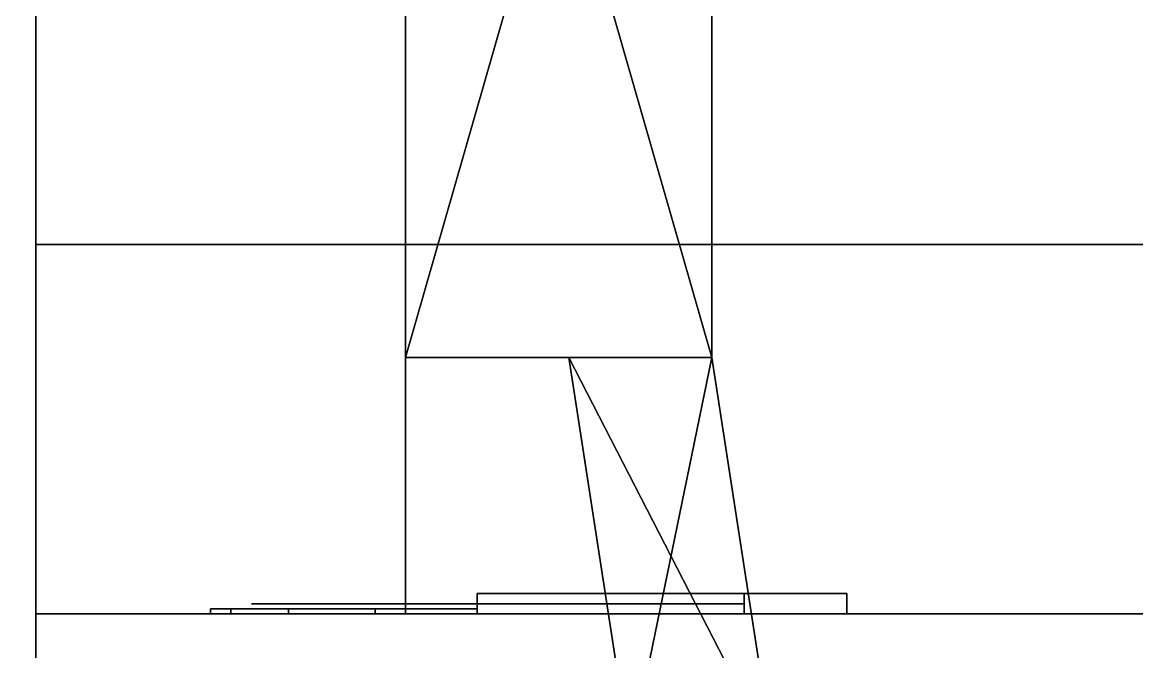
# Model space of a CAD drawing. Extents: x 0 to 5507, y -6518 to 0.
# Drawn here: x 1058.3 to 1112.6, y -2169.8 to -2139.2 of the extents above; entities that cross this region are included whole.
import ezdxf

# ---------------------------------------------------------------- set-up
doc = ezdxf.new("R2010")
doc.units = 0
for name, color, linetype in [('LAYER0', 7, 'CONTINUOUS'), ('LAYER1', 7, 'CONTINUOUS'), ('LAYER136', 254, 'CONTINUOUS'), ('LAYER2', 45, 'CONTINUOUS'), ('LAYER36', 45, 'CONTINUOUS'), ('LAYER37', 45, 'CONTINUOUS'), ('LAYER41', 45, 'CONTINUOUS'), ('LAYER42', 45, 'CONTINUOUS'), ('LAYER43', 45, 'CONTINUOUS'), ('LAYER44', 45, 'CONTINUOUS'), ('LAYER45', 28, 'CONTINUOUS'), ('LAYER46', 253, 'CONTINUOUS'), ('LAYER47', 28, 'CONTINUOUS'), ('LAYER48', 253, 'CONTINUOUS'), ('LAYER49', 28, 'CONTINUOUS'), ('LAYER50', 253, 'CONTINUOUS'), ('LAYER51', 28, 'CONTINUOUS'), ('LAYER52', 253, 'CONTINUOUS'), ('LAYER53', 28, 'CONTINUOUS'), ('LAYER537', 45, 'CONTINUOUS'), ('LAYER54', 253, 'CONTINUOUS')]:
    doc.layers.add(name, color=color, linetype=linetype)

msp = doc.modelspace()

# ---------------------------------------------------------------- linework, layer by layer
at = {"layer": 'LAYER0', "invisible_edges": 1}
for points in [[(5507, 0), (0, -6518), (0, 0), (5507, 0)], [(5507, -6518, 5), (0, 0, 5), (0, -6518, 5), (5507, -6518, 5)], [(0, 0, 5), (5507, -6518, 5), (5507, 0, 5), (0, 0, 5)], [(0, -6518), (5507, 0), (5507, -6518), (0, -6518)]]:
    msp.add_3dface(points, dxfattribs=at)
at = {"layer": 'LAYER136', "invisible_edges": 1}
for points in [[(1041, -1518, 110), (1059, -2191, 110), (1041, -2191, 110), (1041, -1518, 110)], [(1059, -2191, 110), (1041, -1518, 110), (1059, -1518, 110), (1059, -2191, 110)], [(1059, -1518, 2360), (1041, -2191, 2360), (1059, -2191, 2360), (1059, -1518, 2360)], [(1041, -2191, 2360), (1059, -1518, 2360), (1041, -1518, 2360), (1041, -2191, 2360)], [(1059, -1518, 2360), (1059, -2191, 110), (1059, -1518, 110), (1059, -1518, 2360)], [(1059, -2191, 110), (1059, -1518, 2360), (1059, -2191, 2360), (1059, -2191, 110)]]:
    msp.add_3dface(points, dxfattribs=at)
at = {"layer": 'LAYER2', "invisible_edges": 1}
for points in [[(1059, -1518, 110), (1077, -2168, 110), (1059, -2168, 110), (1059, -1518, 110)], [(1077, -2168, 110), (1059, -1518, 110), (1077, -1518, 110), (1077, -2168, 110)], [(1077, -1518, 2290), (1059, -2168, 2290), (1077, -2168, 2290), (1077, -1518, 2290)], [(1059, -2168, 2290), (1077, -1518, 2290), (1059, -1518, 2290), (1059, -2168, 2290)], [(1059, -2168, 2290), (1059, -1518, 110), (1059, -2168, 110), (1059, -2168, 2290)], [(1059, -1518, 110), (1059, -2168, 2290), (1059, -1518, 2290), (1059, -1518, 110)], [(1077, -1518, 2290), (1077, -2168, 110), (1077, -1518, 110), (1077, -1518, 2290)], [(1077, -2168, 110), (1077, -1518, 2290), (1077, -2168, 2290), (1077, -2168, 110)], [(1059, -2168, 2290), (1077, -2168, 110), (1077, -2168, 2290), (1059, -2168, 2290)], [(1077, -2168, 110), (1059, -2168, 2290), (1059, -2168, 110), (1077, -2168, 110)]]:
    msp.add_3dface(points, dxfattribs=at)
at = {"layer": 'LAYER36', "invisible_edges": 1}
for points in [[(1397, -1518, 111), (1077, -2168, 111), (1077, -1518, 111), (1397, -1518, 111)], [(1077, -2168, 111), (1397, -1518, 111), (1397, -2168, 111), (1077, -2168, 111)], [(1077, -1518, 129), (1077, -2168, 111), (1077, -2168, 129), (1077, -1518, 129)], [(1077, -2168, 111), (1077, -1518, 129), (1077, -1518, 111), (1077, -2168, 111)], [(1397, -2168, 129), (1077, -1518, 129), (1077, -2168, 129), (1397, -2168, 129)], [(1077, -1518, 129), (1397, -2168, 129), (1397, -1518, 129), (1077, -1518, 129)], [(1397, -2168, 129), (1077, -2168, 111), (1397, -2168, 111), (1397, -2168, 129)], [(1077, -2168, 111), (1397, -2168, 129), (1077, -2168, 129), (1077, -2168, 111)]]:
    msp.add_3dface(points, dxfattribs=at)
at = {"layer": 'LAYER37', "invisible_edges": 1}
for points in [[(1077, -1518, 2289), (1397, -2168, 2289), (1397, -1518, 2289), (1077, -1518, 2289)], [(1397, -2168, 2289), (1077, -1518, 2289), (1077, -2168, 2289), (1397, -2168, 2289)], [(1077, -1518, 2289), (1077, -2168, 2271), (1077, -2168, 2289), (1077, -1518, 2289)], [(1077, -2168, 2271), (1077, -1518, 2289), (1077, -1518, 2271), (1077, -2168, 2271)], [(1077, -2168, 2271), (1397, -1518, 2271), (1397, -2168, 2271), (1077, -2168, 2271)], [(1397, -1518, 2271), (1077, -2168, 2271), (1077, -1518, 2271), (1397, -1518, 2271)], [(1077, -2168, 2271), (1397, -2168, 2289), (1077, -2168, 2289), (1077, -2168, 2271)], [(1397, -2168, 2289), (1077, -2168, 2271), (1397, -2168, 2271), (1397, -2168, 2289)]]:
    msp.add_3dface(points, dxfattribs=at)
at = {"layer": 'LAYER41', "invisible_edges": 1}
for points in [[(1077, -1542.6, 561), (1397, -2168, 561), (1397, -1542.6, 561), (1077, -1542.6, 561)], [(1397, -2168, 561), (1077, -1542.6, 561), (1077, -2168, 561), (1397, -2168, 561)], [(1077, -1542.6, 561), (1077, -2168, 543), (1077, -2168, 561), (1077, -1542.6, 561)], [(1077, -2168, 543), (1077, -1542.6, 561), (1077, -1542.6, 543), (1077, -2168, 543)], [(1077, -2168, 543), (1397, -1542.6, 543), (1397, -2168, 543), (1077, -2168, 543)], [(1397, -1542.6, 543), (1077, -2168, 543), (1077, -1542.6, 543), (1397, -1542.6, 543)], [(1077, -2168, 543), (1397, -2168, 561), (1077, -2168, 561), (1077, -2168, 543)], [(1397, -2168, 561), (1077, -2168, 543), (1397, -2168, 543), (1397, -2168, 561)]]:
    msp.add_3dface(points, dxfattribs=at)
at = {"layer": 'LAYER42', "invisible_edges": 1}
for points in [[(1077, -1542.6, 993), (1397, -2168, 993), (1397, -1542.6, 993), (1077, -1542.6, 993)], [(1397, -2168, 993), (1077, -1542.6, 993), (1077, -2168, 993), (1397, -2168, 993)], [(1077, -1542.6, 993), (1077, -2168, 975), (1077, -2168, 993), (1077, -1542.6, 993)], [(1077, -2168, 975), (1077, -1542.6, 993), (1077, -1542.6, 975), (1077, -2168, 975)], [(1077, -2168, 975), (1397, -1542.6, 975), (1397, -2168, 975), (1077, -2168, 975)], [(1397, -1542.6, 975), (1077, -2168, 975), (1077, -1542.6, 975), (1397, -1542.6, 975)], [(1077, -2168, 975), (1397, -2168, 993), (1077, -2168, 993), (1077, -2168, 975)], [(1397, -2168, 993), (1077, -2168, 975), (1397, -2168, 975), (1397, -2168, 993)]]:
    msp.add_3dface(points, dxfattribs=at)
at = {"layer": 'LAYER43', "invisible_edges": 1}
for points in [[(1077, -1542.6, 1425), (1397, -2168, 1425), (1397, -1542.6, 1425), (1077, -1542.6, 1425)], [(1397, -2168, 1425), (1077, -1542.6, 1425), (1077, -2168, 1425), (1397, -2168, 1425)], [(1077, -1542.6, 1425), (1077, -2168, 1407), (1077, -2168, 1425), (1077, -1542.6, 1425)], [(1077, -2168, 1407), (1077, -1542.6, 1425), (1077, -1542.6, 1407), (1077, -2168, 1407)], [(1077, -2168, 1407), (1397, -1542.6, 1407), (1397, -2168, 1407), (1077, -2168, 1407)], [(1397, -1542.6, 1407), (1077, -2168, 1407), (1077, -1542.6, 1407), (1397, -1542.6, 1407)], [(1077, -2168, 1407), (1397, -2168, 1425), (1077, -2168, 1425), (1077, -2168, 1407)], [(1397, -2168, 1425), (1077, -2168, 1407), (1397, -2168, 1407), (1397, -2168, 1425)]]:
    msp.add_3dface(points, dxfattribs=at)
at = {"layer": 'LAYER44', "invisible_edges": 1}
for points in [[(1077, -1542.6, 1857), (1397, -2168, 1857), (1397, -1542.6, 1857), (1077, -1542.6, 1857)], [(1397, -2168, 1857), (1077, -1542.6, 1857), (1077, -2168, 1857), (1397, -2168, 1857)], [(1077, -1542.6, 1857), (1077, -2168, 1839), (1077, -2168, 1857), (1077, -1542.6, 1857)], [(1077, -2168, 1839), (1077, -1542.6, 1857), (1077, -1542.6, 1839), (1077, -2168, 1839)], [(1077, -2168, 1839), (1397, -1542.6, 1839), (1397, -2168, 1839), (1077, -2168, 1839)], [(1397, -1542.6, 1839), (1077, -2168, 1839), (1077, -1542.6, 1839), (1397, -1542.6, 1839)], [(1077, -2168, 1839), (1397, -2168, 1857), (1077, -2168, 1857), (1077, -2168, 1839)], [(1397, -2168, 1857), (1077, -2168, 1839), (1397, -2168, 1839), (1397, -2168, 1857)]]:
    msp.add_3dface(points, dxfattribs=at)
at = {"layer": 'LAYER45'}
for points in [[(1098.5, -2167, 192), (1080.5, -2167, 192), (1080.5, -2167, 192), (1098.5, -2167, 192)], [(1098.5, -2167, 234), (1080.5, -2167, 234), (1080.5, -2167, 234), (1098.5, -2167, 234)], [(1093.5, -2167, 204), (1093.5, -2168, 204), (1080.5, -2168, 204), (1080.5, -2167, 204)], [(1080.5, -2167, 204), (1080.5, -2168, 204), (1080.5, -2168, 192), (1080.5, -2167, 192)], [(1080.5, -2167, 192), (1080.5, -2168, 192), (1098.5, -2168, 192), (1098.5, -2167, 192)], [(1093.5, -2167, 222), (1093.5, -2168, 222), (1080.5, -2168, 222), (1080.5, -2167, 222)], [(1080.5, -2167, 222), (1080.5, -2168, 222), (1080.5, -2168, 234), (1080.5, -2167, 234)], [(1080.5, -2167, 234), (1080.5, -2168, 234), (1098.5, -2168, 234), (1098.5, -2167, 234)], [(1093.5, -2167, 204), (1093.5, -2168, 204), (1093.5, -2168, 222), (1093.5, -2167, 222)], [(1098.5, -2167, 234), (1098.5, -2168, 234), (1098.5, -2167, 234)], [(1098.5, -2168, 192), (1098.5, -2168, 234), (1098.5, -2167, 234), (1098.5, -2167, 192)], [(1080.5, -2168, 204), (1080.5, -2168, 192), (1080.5, -2168, 204)], [(1080.5, -2168, 222), (1080.5, -2168, 234), (1080.5, -2168, 222)], [(1098.5, -2168, 192), (1080.5, -2168, 192), (1080.5, -2168, 234), (1098.5, -2168, 234)], [(1093.5, -2168, 204), (1093.5, -2168, 222), (1093.5, -2168, 204)]]:
    msp.add_3dface(points, dxfattribs=at)
for points, invisible_edges in [([(1098.5, -2167, 192), (1093.5, -2167, 204), (1080.5, -2167, 204), (1080.5, -2167, 192)], 1), ([(1098.5, -2167, 234), (1093.5, -2167, 222), (1080.5, -2167, 222), (1080.5, -2167, 234)], 1), ([(1098.5, -2167, 234), (1098.5, -2167, 192), (1093.5, -2167, 204), (1093.5, -2167, 222)], 10), ([(1068.49, -2167.75, 208.0251), (1067.5, -2167.75, 213), (1069.5, -2167.75, 213), (1069.5, -2167.75, 207.5)], 10), ([(1067.5, -2167.75, 213), (1068.49, -2167.75, 217.9749), (1069.5, -2167.75, 218.5), (1069.5, -2167.75, 213)], 10), ([(1071.308, -2167.75, 203.8076), (1068.49, -2167.75, 208.0251), (1069.5, -2167.75, 207.5), (1073, -2167.75, 207.5)], 10), ([(1068.49, -2167.75, 217.9749), (1071.308, -2167.75, 222.1924), (1073, -2167.75, 218.5), (1069.5, -2167.75, 218.5)], 10), ([(1069.5, -2167.5, 218.5), (1069.5, -2167.5, 207.5), (1076.5, -2167.5, 207.5), (1076.291, -2167.5, 218.3167)], 4), ([(1075.525, -2167.75, 200.9896), (1071.308, -2167.75, 203.8076), (1073, -2167.75, 207.5), (1076.5, -2167.75, 207.5)], 10), ([(1071.308, -2167.75, 222.1924), (1075.525, -2167.75, 225.0104), (1076.5, -2167.75, 218.5), (1073, -2167.75, 218.5)], 10), ([(1080.5, -2167.75, 200), (1075.525, -2167.75, 200.9896), (1076.5, -2167.75, 207.5), (1080.5, -2167.75, 204)], 2), ([(1075.525, -2167.75, 225.0104), (1080.5, -2167.75, 226), (1080.5, -2167.75, 222), (1076.5, -2167.75, 218.5)], 8), ([(1076.291, -2167.5, 218.3167), (1076.5, -2167.5, 207.5), (1080.5, -2167.5, 204), (1080.5, -2167.5, 222)], 5), ([(1080.5, -2167.5, 222), (1080.5, -2167.5, 204), (1093.5, -2167.5, 204), (1093.5, -2167.5, 222)], 1)]:
    msp.add_3dface(points, dxfattribs=dict(at, invisible_edges=invisible_edges))
at = {"layer": 'LAYER46'}
for points in [[(1077, -2103.5, 206.2174), (1091.922, -2155.5, 206.2174), (1077, -2155.5, 206.2174), (1077, -2103.5, 206.2174)], [(1091.922, -2103.5, 206.2174), (1091.922, -2155.5, 206.2174), (1077, -2103.5, 206.2174), (1091.922, -2103.5, 206.2174)], [(1077, -2155.5, 219.7826), (1091.922, -2103.5, 219.7826), (1077, -2103.5, 219.7826), (1077, -2155.5, 219.7826)], [(1091.922, -2155.5, 219.7826), (1091.922, -2103.5, 219.7826), (1077, -2155.5, 219.7826), (1091.922, -2155.5, 219.7826)], [(1091.922, -2103.5, 206.2174), (1091.922, -2155.5, 219.7826), (1091.922, -2155.5, 206.2174), (1091.922, -2103.5, 206.2174)], [(1091.922, -2103.5, 219.7826), (1091.922, -2155.5, 219.7826), (1091.922, -2103.5, 206.2174), (1091.922, -2103.5, 219.7826)], [(1084.958, -2155.5, 206.2174), (1094.906, -2174.865, 206.2174), (1087.942, -2174.865, 206.2174), (1084.958, -2155.5, 206.2174)], [(1091.922, -2155.5, 206.2174), (1094.906, -2174.865, 206.2174), (1084.958, -2155.5, 206.2174), (1091.922, -2155.5, 206.2174)], [(1087.942, -2174.865, 219.7826), (1091.922, -2155.5, 219.7826), (1084.958, -2155.5, 219.7826), (1087.942, -2174.865, 219.7826)], [(1094.906, -2174.865, 219.7826), (1091.922, -2155.5, 219.7826), (1087.942, -2174.865, 219.7826), (1094.906, -2174.865, 219.7826)], [(1091.922, -2155.5, 206.2174), (1094.906, -2174.865, 219.7826), (1094.906, -2174.865, 206.2174), (1091.922, -2155.5, 206.2174)], [(1091.922, -2155.5, 219.7826), (1094.906, -2174.865, 219.7826), (1091.922, -2155.5, 206.2174), (1091.922, -2155.5, 219.7826)]]:
    msp.add_3dface(points, dxfattribs=at)
at = {"layer": 'LAYER47'}
for points in [[(1098.5, -2167, 685.5), (1080.5, -2167, 685.5), (1080.5, -2167, 685.5), (1098.5, -2167, 685.5)], [(1098.5, -2167, 727.5), (1080.5, -2167, 727.5), (1080.5, -2167, 727.5), (1098.5, -2167, 727.5)], [(1093.5, -2167, 697.5), (1093.5, -2168, 697.5), (1080.5, -2168, 697.5), (1080.5, -2167, 697.5)], [(1080.5, -2167, 697.5), (1080.5, -2168, 697.5), (1080.5, -2168, 685.5), (1080.5, -2167, 685.5)], [(1080.5, -2167, 685.5), (1080.5, -2168, 685.5), (1098.5, -2168, 685.5), (1098.5, -2167, 685.5)], [(1093.5, -2167, 715.5), (1093.5, -2168, 715.5), (1080.5, -2168, 715.5), (1080.5, -2167, 715.5)], [(1080.5, -2167, 715.5), (1080.5, -2168, 715.5), (1080.5, -2168, 727.5), (1080.5, -2167, 727.5)], [(1080.5, -2167, 727.5), (1080.5, -2168, 727.5), (1098.5, -2168, 727.5), (1098.5, -2167, 727.5)], [(1093.5, -2167, 697.5), (1093.5, -2168, 697.5), (1093.5, -2168, 715.5), (1093.5, -2167, 715.5)], [(1098.5, -2167, 727.5), (1098.5, -2168, 727.5), (1098.5, -2167, 727.5)], [(1098.5, -2168, 685.5), (1098.5, -2168, 727.5), (1098.5, -2167, 727.5), (1098.5, -2167, 685.5)], [(1080.5, -2168, 697.5), (1080.5, -2168, 685.5), (1080.5, -2168, 697.5)], [(1080.5, -2168, 715.5), (1080.5, -2168, 727.5), (1080.5, -2168, 715.5)], [(1098.5, -2168, 685.5), (1080.5, -2168, 685.5), (1080.5, -2168, 727.5), (1098.5, -2168, 727.5)], [(1093.5, -2168, 697.5), (1093.5, -2168, 715.5), (1093.5, -2168, 697.5)]]:
    msp.add_3dface(points, dxfattribs=at)
for points, invisible_edges in [([(1098.5, -2167, 685.5), (1093.5, -2167, 697.5), (1080.5, -2167, 697.5), (1080.5, -2167, 685.5)], 1), ([(1098.5, -2167, 727.5), (1093.5, -2167, 715.5), (1080.5, -2167, 715.5), (1080.5, -2167, 727.5)], 1), ([(1098.5, -2167, 727.5), (1098.5, -2167, 685.5), (1093.5, -2167, 697.5), (1093.5, -2167, 715.5)], 10), ([(1068.49, -2167.75, 701.5251), (1067.5, -2167.75, 706.5), (1069.5, -2167.75, 706.5), (1069.5, -2167.75, 701)], 10), ([(1067.5, -2167.75, 706.5), (1068.49, -2167.75, 711.4749), (1069.5, -2167.75, 712), (1069.5, -2167.75, 706.5)], 10), ([(1071.308, -2167.75, 697.3076), (1068.49, -2167.75, 701.5251), (1069.5, -2167.75, 701), (1073, -2167.75, 701)], 10), ([(1068.49, -2167.75, 711.4749), (1071.308, -2167.75, 715.6924), (1073, -2167.75, 712), (1069.5, -2167.75, 712)], 10), ([(1069.5, -2167.5, 712), (1069.5, -2167.5, 701), (1076.5, -2167.5, 701), (1076.291, -2167.5, 711.8167)], 4), ([(1075.525, -2167.75, 694.4896), (1071.308, -2167.75, 697.3076), (1073, -2167.75, 701), (1076.5, -2167.75, 701)], 10), ([(1071.308, -2167.75, 715.6924), (1075.525, -2167.75, 718.5104), (1076.5, -2167.75, 712), (1073, -2167.75, 712)], 10), ([(1080.5, -2167.75, 693.5), (1075.525, -2167.75, 694.4896), (1076.5, -2167.75, 701), (1080.5, -2167.75, 697.5)], 2), ([(1075.525, -2167.75, 718.5104), (1080.5, -2167.75, 719.5), (1080.5, -2167.75, 715.5), (1076.5, -2167.75, 712)], 8), ([(1076.291, -2167.5, 711.8167), (1076.5, -2167.5, 701), (1080.5, -2167.5, 697.5), (1080.5, -2167.5, 715.5)], 5), ([(1080.5, -2167.5, 715.5), (1080.5, -2167.5, 697.5), (1093.5, -2167.5, 697.5), (1093.5, -2167.5, 715.5)], 1)]:
    msp.add_3dface(points, dxfattribs=dict(at, invisible_edges=invisible_edges))
at = {"layer": 'LAYER48'}
for points in [[(1077, -2103.5, 699.7174), (1091.922, -2155.5, 699.7174), (1077, -2155.5, 699.7174), (1077, -2103.5, 699.7174)], [(1091.922, -2103.5, 699.7174), (1091.922, -2155.5, 699.7174), (1077, -2103.5, 699.7174), (1091.922, -2103.5, 699.7174)], [(1077, -2155.5, 713.2826), (1091.922, -2103.5, 713.2826), (1077, -2103.5, 713.2826), (1077, -2155.5, 713.2826)], [(1091.922, -2155.5, 713.2826), (1091.922, -2103.5, 713.2826), (1077, -2155.5, 713.2826), (1091.922, -2155.5, 713.2826)], [(1091.922, -2103.5, 699.7174), (1091.922, -2155.5, 713.2826), (1091.922, -2155.5, 699.7174), (1091.922, -2103.5, 699.7174)], [(1091.922, -2103.5, 713.2826), (1091.922, -2155.5, 713.2826), (1091.922, -2103.5, 699.7174), (1091.922, -2103.5, 713.2826)], [(1084.958, -2155.5, 699.7174), (1094.906, -2174.865, 699.7174), (1087.942, -2174.865, 699.7174), (1084.958, -2155.5, 699.7174)], [(1091.922, -2155.5, 699.7174), (1094.906, -2174.865, 699.7174), (1084.958, -2155.5, 699.7174), (1091.922, -2155.5, 699.7174)], [(1087.942, -2174.865, 713.2826), (1091.922, -2155.5, 713.2826), (1084.958, -2155.5, 713.2826), (1087.942, -2174.865, 713.2826)], [(1094.906, -2174.865, 713.2826), (1091.922, -2155.5, 713.2826), (1087.942, -2174.865, 713.2826), (1094.906, -2174.865, 713.2826)], [(1091.922, -2155.5, 699.7174), (1094.906, -2174.865, 713.2826), (1094.906, -2174.865, 699.7174), (1091.922, -2155.5, 699.7174)], [(1091.922, -2155.5, 713.2826), (1094.906, -2174.865, 713.2826), (1091.922, -2155.5, 699.7174), (1091.922, -2155.5, 713.2826)]]:
    msp.add_3dface(points, dxfattribs=at)
at = {"layer": 'LAYER49'}
for points in [[(1098.5, -2167, 1179), (1080.5, -2167, 1179), (1080.5, -2167, 1179), (1098.5, -2167, 1179)], [(1098.5, -2167, 1221), (1080.5, -2167, 1221), (1080.5, -2167, 1221), (1098.5, -2167, 1221)], [(1093.5, -2167, 1191), (1093.5, -2168, 1191), (1080.5, -2168, 1191), (1080.5, -2167, 1191)], [(1080.5, -2167, 1191), (1080.5, -2168, 1191), (1080.5, -2168, 1179), (1080.5, -2167, 1179)], [(1080.5, -2167, 1179), (1080.5, -2168, 1179), (1098.5, -2168, 1179), (1098.5, -2167, 1179)], [(1093.5, -2167, 1209), (1093.5, -2168, 1209), (1080.5, -2168, 1209), (1080.5, -2167, 1209)], [(1080.5, -2167, 1209), (1080.5, -2168, 1209), (1080.5, -2168, 1221), (1080.5, -2167, 1221)], [(1080.5, -2167, 1221), (1080.5, -2168, 1221), (1098.5, -2168, 1221), (1098.5, -2167, 1221)], [(1093.5, -2167, 1191), (1093.5, -2168, 1191), (1093.5, -2168, 1209), (1093.5, -2167, 1209)], [(1098.5, -2167, 1221), (1098.5, -2168, 1221), (1098.5, -2167, 1221)], [(1098.5, -2168, 1179), (1098.5, -2168, 1221), (1098.5, -2167, 1221), (1098.5, -2167, 1179)], [(1080.5, -2168, 1191), (1080.5, -2168, 1179), (1080.5, -2168, 1191)], [(1080.5, -2168, 1209), (1080.5, -2168, 1221), (1080.5, -2168, 1209)], [(1098.5, -2168, 1179), (1080.5, -2168, 1179), (1080.5, -2168, 1221), (1098.5, -2168, 1221)], [(1093.5, -2168, 1191), (1093.5, -2168, 1209), (1093.5, -2168, 1191)]]:
    msp.add_3dface(points, dxfattribs=at)
for points, invisible_edges in [([(1098.5, -2167, 1179), (1093.5, -2167, 1191), (1080.5, -2167, 1191), (1080.5, -2167, 1179)], 1), ([(1098.5, -2167, 1221), (1093.5, -2167, 1209), (1080.5, -2167, 1209), (1080.5, -2167, 1221)], 1), ([(1098.5, -2167, 1221), (1098.5, -2167, 1179), (1093.5, -2167, 1191), (1093.5, -2167, 1209)], 10), ([(1068.49, -2167.75, 1195.025), (1067.5, -2167.75, 1200), (1069.5, -2167.75, 1200), (1069.5, -2167.75, 1194.5)], 10), ([(1067.5, -2167.75, 1200), (1068.49, -2167.75, 1204.975), (1069.5, -2167.75, 1205.5), (1069.5, -2167.75, 1200)], 10), ([(1071.308, -2167.75, 1190.808), (1068.49, -2167.75, 1195.025), (1069.5, -2167.75, 1194.5), (1073, -2167.75, 1194.5)], 10), ([(1068.49, -2167.75, 1204.975), (1071.308, -2167.75, 1209.192), (1073, -2167.75, 1205.5), (1069.5, -2167.75, 1205.5)], 10), ([(1069.5, -2167.5, 1205.5), (1069.5, -2167.5, 1194.5), (1076.5, -2167.5, 1194.5), (1076.291, -2167.5, 1205.317)], 4), ([(1075.525, -2167.75, 1187.99), (1071.308, -2167.75, 1190.808), (1073, -2167.75, 1194.5), (1076.5, -2167.75, 1194.5)], 10), ([(1071.308, -2167.75, 1209.192), (1075.525, -2167.75, 1212.01), (1076.5, -2167.75, 1205.5), (1073, -2167.75, 1205.5)], 10), ([(1080.5, -2167.75, 1187), (1075.525, -2167.75, 1187.99), (1076.5, -2167.75, 1194.5), (1080.5, -2167.75, 1191)], 2), ([(1075.525, -2167.75, 1212.01), (1080.5, -2167.75, 1213), (1080.5, -2167.75, 1209), (1076.5, -2167.75, 1205.5)], 8), ([(1076.291, -2167.5, 1205.317), (1076.5, -2167.5, 1194.5), (1080.5, -2167.5, 1191), (1080.5, -2167.5, 1209)], 5), ([(1080.5, -2167.5, 1209), (1080.5, -2167.5, 1191), (1093.5, -2167.5, 1191), (1093.5, -2167.5, 1209)], 1)]:
    msp.add_3dface(points, dxfattribs=dict(at, invisible_edges=invisible_edges))
at = {"layer": 'LAYER50'}
for points in [[(1077, -2103.5, 1193.217), (1091.922, -2155.5, 1193.217), (1077, -2155.5, 1193.217), (1077, -2103.5, 1193.217)], [(1091.922, -2103.5, 1193.217), (1091.922, -2155.5, 1193.217), (1077, -2103.5, 1193.217), (1091.922, -2103.5, 1193.217)], [(1077, -2155.5, 1206.783), (1091.922, -2103.5, 1206.783), (1077, -2103.5, 1206.783), (1077, -2155.5, 1206.783)], [(1091.922, -2155.5, 1206.783), (1091.922, -2103.5, 1206.783), (1077, -2155.5, 1206.783), (1091.922, -2155.5, 1206.783)], [(1091.922, -2103.5, 1193.217), (1091.922, -2155.5, 1206.783), (1091.922, -2155.5, 1193.217), (1091.922, -2103.5, 1193.217)], [(1091.922, -2103.5, 1206.783), (1091.922, -2155.5, 1206.783), (1091.922, -2103.5, 1193.217), (1091.922, -2103.5, 1206.783)], [(1084.958, -2155.5, 1193.217), (1094.906, -2174.865, 1193.217), (1087.942, -2174.865, 1193.217), (1084.958, -2155.5, 1193.217)], [(1091.922, -2155.5, 1193.217), (1094.906, -2174.865, 1193.217), (1084.958, -2155.5, 1193.217), (1091.922, -2155.5, 1193.217)], [(1087.942, -2174.865, 1206.783), (1091.922, -2155.5, 1206.783), (1084.958, -2155.5, 1206.783), (1087.942, -2174.865, 1206.783)], [(1094.906, -2174.865, 1206.783), (1091.922, -2155.5, 1206.783), (1087.942, -2174.865, 1206.783), (1094.906, -2174.865, 1206.783)], [(1091.922, -2155.5, 1193.217), (1094.906, -2174.865, 1206.783), (1094.906, -2174.865, 1193.217), (1091.922, -2155.5, 1193.217)], [(1091.922, -2155.5, 1206.783), (1094.906, -2174.865, 1206.783), (1091.922, -2155.5, 1193.217), (1091.922, -2155.5, 1206.783)]]:
    msp.add_3dface(points, dxfattribs=at)
at = {"layer": 'LAYER51'}
for points in [[(1098.5, -2167, 1672.5), (1080.5, -2167, 1672.5), (1080.5, -2167, 1672.5), (1098.5, -2167, 1672.5)], [(1098.5, -2167, 1714.5), (1080.5, -2167, 1714.5), (1080.5, -2167, 1714.5), (1098.5, -2167, 1714.5)], [(1093.5, -2167, 1684.5), (1093.5, -2168, 1684.5), (1080.5, -2168, 1684.5), (1080.5, -2167, 1684.5)], [(1080.5, -2167, 1684.5), (1080.5, -2168, 1684.5), (1080.5, -2168, 1672.5), (1080.5, -2167, 1672.5)], [(1080.5, -2167, 1672.5), (1080.5, -2168, 1672.5), (1098.5, -2168, 1672.5), (1098.5, -2167, 1672.5)], [(1093.5, -2167, 1702.5), (1093.5, -2168, 1702.5), (1080.5, -2168, 1702.5), (1080.5, -2167, 1702.5)], [(1080.5, -2167, 1702.5), (1080.5, -2168, 1702.5), (1080.5, -2168, 1714.5), (1080.5, -2167, 1714.5)], [(1080.5, -2167, 1714.5), (1080.5, -2168, 1714.5), (1098.5, -2168, 1714.5), (1098.5, -2167, 1714.5)], [(1093.5, -2167, 1684.5), (1093.5, -2168, 1684.5), (1093.5, -2168, 1702.5), (1093.5, -2167, 1702.5)], [(1098.5, -2167, 1714.5), (1098.5, -2168, 1714.5), (1098.5, -2167, 1714.5)], [(1098.5, -2168, 1672.5), (1098.5, -2168, 1714.5), (1098.5, -2167, 1714.5), (1098.5, -2167, 1672.5)], [(1080.5, -2168, 1684.5), (1080.5, -2168, 1672.5), (1080.5, -2168, 1684.5)], [(1080.5, -2168, 1702.5), (1080.5, -2168, 1714.5), (1080.5, -2168, 1702.5)], [(1098.5, -2168, 1672.5), (1080.5, -2168, 1672.5), (1080.5, -2168, 1714.5), (1098.5, -2168, 1714.5)], [(1093.5, -2168, 1684.5), (1093.5, -2168, 1702.5), (1093.5, -2168, 1684.5)]]:
    msp.add_3dface(points, dxfattribs=at)
for points, invisible_edges in [([(1098.5, -2167, 1672.5), (1093.5, -2167, 1684.5), (1080.5, -2167, 1684.5), (1080.5, -2167, 1672.5)], 1), ([(1098.5, -2167, 1714.5), (1093.5, -2167, 1702.5), (1080.5, -2167, 1702.5), (1080.5, -2167, 1714.5)], 1), ([(1098.5, -2167, 1714.5), (1098.5, -2167, 1672.5), (1093.5, -2167, 1684.5), (1093.5, -2167, 1702.5)], 10), ([(1068.49, -2167.75, 1688.525), (1067.5, -2167.75, 1693.5), (1069.5, -2167.75, 1693.5), (1069.5, -2167.75, 1688)], 10), ([(1067.5, -2167.75, 1693.5), (1068.49, -2167.75, 1698.475), (1069.5, -2167.75, 1699), (1069.5, -2167.75, 1693.5)], 10), ([(1071.308, -2167.75, 1684.308), (1068.49, -2167.75, 1688.525), (1069.5, -2167.75, 1688), (1073, -2167.75, 1688)], 10), ([(1068.49, -2167.75, 1698.475), (1071.308, -2167.75, 1702.692), (1073, -2167.75, 1699), (1069.5, -2167.75, 1699)], 10), ([(1069.5, -2167.5, 1699), (1069.5, -2167.5, 1688), (1076.5, -2167.5, 1688), (1076.291, -2167.5, 1698.817)], 4), ([(1075.525, -2167.75, 1681.49), (1071.308, -2167.75, 1684.308), (1073, -2167.75, 1688), (1076.5, -2167.75, 1688)], 10), ([(1071.308, -2167.75, 1702.692), (1075.525, -2167.75, 1705.51), (1076.5, -2167.75, 1699), (1073, -2167.75, 1699)], 10), ([(1080.5, -2167.75, 1680.5), (1075.525, -2167.75, 1681.49), (1076.5, -2167.75, 1688), (1080.5, -2167.75, 1684.5)], 2), ([(1075.525, -2167.75, 1705.51), (1080.5, -2167.75, 1706.5), (1080.5, -2167.75, 1702.5), (1076.5, -2167.75, 1699)], 8), ([(1076.291, -2167.5, 1698.817), (1076.5, -2167.5, 1688), (1080.5, -2167.5, 1684.5), (1080.5, -2167.5, 1702.5)], 5), ([(1080.5, -2167.5, 1702.5), (1080.5, -2167.5, 1684.5), (1093.5, -2167.5, 1684.5), (1093.5, -2167.5, 1702.5)], 1)]:
    msp.add_3dface(points, dxfattribs=dict(at, invisible_edges=invisible_edges))
at = {"layer": 'LAYER52'}
for points in [[(1077, -2103.5, 1686.717), (1091.922, -2155.5, 1686.717), (1077, -2155.5, 1686.717), (1077, -2103.5, 1686.717)], [(1091.922, -2103.5, 1686.717), (1091.922, -2155.5, 1686.717), (1077, -2103.5, 1686.717), (1091.922, -2103.5, 1686.717)], [(1077, -2155.5, 1700.283), (1091.922, -2103.5, 1700.283), (1077, -2103.5, 1700.283), (1077, -2155.5, 1700.283)], [(1091.922, -2155.5, 1700.283), (1091.922, -2103.5, 1700.283), (1077, -2155.5, 1700.283), (1091.922, -2155.5, 1700.283)], [(1091.922, -2103.5, 1686.717), (1091.922, -2155.5, 1700.283), (1091.922, -2155.5, 1686.717), (1091.922, -2103.5, 1686.717)], [(1091.922, -2103.5, 1700.283), (1091.922, -2155.5, 1700.283), (1091.922, -2103.5, 1686.717), (1091.922, -2103.5, 1700.283)], [(1084.958, -2155.5, 1686.717), (1094.906, -2174.865, 1686.717), (1087.942, -2174.865, 1686.717), (1084.958, -2155.5, 1686.717)], [(1091.922, -2155.5, 1686.717), (1094.906, -2174.865, 1686.717), (1084.958, -2155.5, 1686.717), (1091.922, -2155.5, 1686.717)], [(1087.942, -2174.865, 1700.283), (1091.922, -2155.5, 1700.283), (1084.958, -2155.5, 1700.283), (1087.942, -2174.865, 1700.283)], [(1094.906, -2174.865, 1700.283), (1091.922, -2155.5, 1700.283), (1087.942, -2174.865, 1700.283), (1094.906, -2174.865, 1700.283)], [(1091.922, -2155.5, 1686.717), (1094.906, -2174.865, 1700.283), (1094.906, -2174.865, 1686.717), (1091.922, -2155.5, 1686.717)], [(1091.922, -2155.5, 1700.283), (1094.906, -2174.865, 1700.283), (1091.922, -2155.5, 1686.717), (1091.922, -2155.5, 1700.283)]]:
    msp.add_3dface(points, dxfattribs=at)
at = {"layer": 'LAYER53'}
for points in [[(1098.5, -2167, 2166), (1080.5, -2167, 2166), (1080.5, -2167, 2166), (1098.5, -2167, 2166)], [(1098.5, -2167, 2208), (1080.5, -2167, 2208), (1080.5, -2167, 2208), (1098.5, -2167, 2208)], [(1093.5, -2167, 2178), (1093.5, -2168, 2178), (1080.5, -2168, 2178), (1080.5, -2167, 2178)], [(1080.5, -2167, 2178), (1080.5, -2168, 2178), (1080.5, -2168, 2166), (1080.5, -2167, 2166)], [(1080.5, -2167, 2166), (1080.5, -2168, 2166), (1098.5, -2168, 2166), (1098.5, -2167, 2166)], [(1093.5, -2167, 2196), (1093.5, -2168, 2196), (1080.5, -2168, 2196), (1080.5, -2167, 2196)], [(1080.5, -2167, 2196), (1080.5, -2168, 2196), (1080.5, -2168, 2208), (1080.5, -2167, 2208)], [(1080.5, -2167, 2208), (1080.5, -2168, 2208), (1098.5, -2168, 2208), (1098.5, -2167, 2208)], [(1093.5, -2167, 2178), (1093.5, -2168, 2178), (1093.5, -2168, 2196), (1093.5, -2167, 2196)], [(1098.5, -2167, 2208), (1098.5, -2168, 2208), (1098.5, -2167, 2208)], [(1098.5, -2168, 2166), (1098.5, -2168, 2208), (1098.5, -2167, 2208), (1098.5, -2167, 2166)], [(1080.5, -2168, 2178), (1080.5, -2168, 2166), (1080.5, -2168, 2178)], [(1080.5, -2168, 2196), (1080.5, -2168, 2208), (1080.5, -2168, 2196)], [(1098.5, -2168, 2166), (1080.5, -2168, 2166), (1080.5, -2168, 2208), (1098.5, -2168, 2208)], [(1093.5, -2168, 2178), (1093.5, -2168, 2196), (1093.5, -2168, 2178)]]:
    msp.add_3dface(points, dxfattribs=at)
for points, invisible_edges in [([(1098.5, -2167, 2166), (1093.5, -2167, 2178), (1080.5, -2167, 2178), (1080.5, -2167, 2166)], 1), ([(1098.5, -2167, 2208), (1093.5, -2167, 2196), (1080.5, -2167, 2196), (1080.5, -2167, 2208)], 1), ([(1098.5, -2167, 2208), (1098.5, -2167, 2166), (1093.5, -2167, 2178), (1093.5, -2167, 2196)], 10), ([(1068.49, -2167.75, 2182.025), (1067.5, -2167.75, 2187), (1069.5, -2167.75, 2187), (1069.5, -2167.75, 2181.5)], 10), ([(1067.5, -2167.75, 2187), (1068.49, -2167.75, 2191.975), (1069.5, -2167.75, 2192.5), (1069.5, -2167.75, 2187)], 10), ([(1071.308, -2167.75, 2177.808), (1068.49, -2167.75, 2182.025), (1069.5, -2167.75, 2181.5), (1073, -2167.75, 2181.5)], 10), ([(1068.49, -2167.75, 2191.975), (1071.308, -2167.75, 2196.192), (1073, -2167.75, 2192.5), (1069.5, -2167.75, 2192.5)], 10), ([(1069.5, -2167.5, 2192.5), (1069.5, -2167.5, 2181.5), (1076.5, -2167.5, 2181.5), (1076.291, -2167.5, 2192.317)], 4), ([(1075.525, -2167.75, 2174.99), (1071.308, -2167.75, 2177.808), (1073, -2167.75, 2181.5), (1076.5, -2167.75, 2181.5)], 10), ([(1071.308, -2167.75, 2196.192), (1075.525, -2167.75, 2199.01), (1076.5, -2167.75, 2192.5), (1073, -2167.75, 2192.5)], 10), ([(1080.5, -2167.75, 2174), (1075.525, -2167.75, 2174.99), (1076.5, -2167.75, 2181.5), (1080.5, -2167.75, 2178)], 2), ([(1075.525, -2167.75, 2199.01), (1080.5, -2167.75, 2200), (1080.5, -2167.75, 2196), (1076.5, -2167.75, 2192.5)], 8), ([(1076.291, -2167.5, 2192.317), (1076.5, -2167.5, 2181.5), (1080.5, -2167.5, 2178), (1080.5, -2167.5, 2196)], 5), ([(1080.5, -2167.5, 2196), (1080.5, -2167.5, 2178), (1093.5, -2167.5, 2178), (1093.5, -2167.5, 2196)], 1)]:
    msp.add_3dface(points, dxfattribs=dict(at, invisible_edges=invisible_edges))
at = {"layer": 'LAYER537', "invisible_edges": 1}
for points in [[(1415, -2150, 2360), (1059, -2150, 2290), (1059, -2150, 2360), (1415, -2150, 2360)], [(1059, -2150, 2290), (1415, -2150, 2360), (1415, -2150, 2290), (1059, -2150, 2290)], [(1059, -2168, 2360), (1059, -2150, 2290), (1059, -2168, 2290), (1059, -2168, 2360)], [(1059, -2150, 2290), (1059, -2168, 2360), (1059, -2150, 2360), (1059, -2150, 2290)], [(1415, -2168, 2290), (1059, -2150, 2290), (1415, -2150, 2290), (1415, -2168, 2290)], [(1059, -2150, 2290), (1415, -2168, 2290), (1059, -2168, 2290), (1059, -2150, 2290)], [(1059, -2168, 2360), (1415, -2150, 2360), (1059, -2150, 2360), (1059, -2168, 2360)], [(1415, -2150, 2360), (1059, -2168, 2360), (1415, -2168, 2360), (1415, -2150, 2360)], [(1415, -2168, 2290), (1059, -2168, 2360), (1059, -2168, 2290), (1415, -2168, 2290)], [(1059, -2168, 2360), (1415, -2168, 2290), (1415, -2168, 2360), (1059, -2168, 2360)]]:
    msp.add_3dface(points, dxfattribs=at)
at = {"layer": 'LAYER54'}
for points in [[(1077, -2103.5, 2180.217), (1091.922, -2155.5, 2180.217), (1077, -2155.5, 2180.217), (1077, -2103.5, 2180.217)], [(1091.922, -2103.5, 2180.217), (1091.922, -2155.5, 2180.217), (1077, -2103.5, 2180.217), (1091.922, -2103.5, 2180.217)], [(1077, -2155.5, 2193.783), (1091.922, -2103.5, 2193.783), (1077, -2103.5, 2193.783), (1077, -2155.5, 2193.783)], [(1091.922, -2155.5, 2193.783), (1091.922, -2103.5, 2193.783), (1077, -2155.5, 2193.783), (1091.922, -2155.5, 2193.783)], [(1091.922, -2103.5, 2180.217), (1091.922, -2155.5, 2193.783), (1091.922, -2155.5, 2180.217), (1091.922, -2103.5, 2180.217)], [(1091.922, -2103.5, 2193.783), (1091.922, -2155.5, 2193.783), (1091.922, -2103.5, 2180.217), (1091.922, -2103.5, 2193.783)], [(1084.958, -2155.5, 2180.217), (1094.906, -2174.865, 2180.217), (1087.942, -2174.865, 2180.217), (1084.958, -2155.5, 2180.217)], [(1091.922, -2155.5, 2180.217), (1094.906, -2174.865, 2180.217), (1084.958, -2155.5, 2180.217), (1091.922, -2155.5, 2180.217)], [(1087.942, -2174.865, 2193.783), (1091.922, -2155.5, 2193.783), (1084.958, -2155.5, 2193.783), (1087.942, -2174.865, 2193.783)], [(1094.906, -2174.865, 2193.783), (1091.922, -2155.5, 2193.783), (1087.942, -2174.865, 2193.783), (1094.906, -2174.865, 2193.783)], [(1091.922, -2155.5, 2180.217), (1094.906, -2174.865, 2193.783), (1094.906, -2174.865, 2180.217), (1091.922, -2155.5, 2180.217)], [(1091.922, -2155.5, 2193.783), (1094.906, -2174.865, 2193.783), (1091.922, -2155.5, 2180.217), (1091.922, -2155.5, 2193.783)]]:
    msp.add_3dface(points, dxfattribs=at)

# ---------------------------------------------------------------- meshes
at = {"layer": 'LAYER1'}
mesh = msp.add_polymesh((3, 2), dxfattribs=at)
for k, corner in enumerate([(3052, -1518, 2340), (1039, -1518, 2340), (3052, -6518, 2340), (3052, -1518, 2340), (3202, -6518, 2340), (3202, -1368, 2340)]):
    mesh.set_mesh_vertex(divmod(k, 2), corner)
at = {"layer": 'LAYER45'}
mesh = msp.add_polymesh((2, 9), dxfattribs=at)
for k, corner in enumerate([(1080.5, -2167.75, 200), (1075.525, -2167.75, 200.9896), (1071.308, -2167.75, 203.8076), (1068.49, -2167.75, 208.0251), (1067.5, -2167.75, 213), (1068.49, -2167.75, 217.9749), (1071.308, -2167.75, 222.1924), (1075.525, -2167.75, 225.0104), (1080.5, -2167.75, 226), (1080.5, -2168, 200), (1075.525, -2168, 200.9896), (1071.308, -2168, 203.8076), (1068.49, -2168, 208.0251), (1067.5, -2168, 213), (1068.49, -2168, 217.9749), (1071.308, -2168, 222.1924), (1075.525, -2168, 225.0104), (1080.5, -2168, 226)]):
    mesh.set_mesh_vertex(divmod(k, 9), corner)
at = {"layer": 'LAYER47'}
mesh = msp.add_polymesh((2, 9), dxfattribs=at)
for k, corner in enumerate([(1080.5, -2167.75, 693.5), (1075.525, -2167.75, 694.4896), (1071.308, -2167.75, 697.3076), (1068.49, -2167.75, 701.5251), (1067.5, -2167.75, 706.5), (1068.49, -2167.75, 711.4749), (1071.308, -2167.75, 715.6924), (1075.525, -2167.75, 718.5104), (1080.5, -2167.75, 719.5), (1080.5, -2168, 693.5), (1075.525, -2168, 694.4896), (1071.308, -2168, 697.3076), (1068.49, -2168, 701.5251), (1067.5, -2168, 706.5), (1068.49, -2168, 711.4749), (1071.308, -2168, 715.6924), (1075.525, -2168, 718.5104), (1080.5, -2168, 719.5)]):
    mesh.set_mesh_vertex(divmod(k, 9), corner)
at = {"layer": 'LAYER49'}
mesh = msp.add_polymesh((2, 9), dxfattribs=at)
for k, corner in enumerate([(1080.5, -2167.75, 1187), (1075.525, -2167.75, 1187.99), (1071.308, -2167.75, 1190.808), (1068.49, -2167.75, 1195.025), (1067.5, -2167.75, 1200), (1068.49, -2167.75, 1204.975), (1071.308, -2167.75, 1209.192), (1075.525, -2167.75, 1212.01), (1080.5, -2167.75, 1213), (1080.5, -2168, 1187), (1075.525, -2168, 1187.99), (1071.308, -2168, 1190.808), (1068.49, -2168, 1195.025), (1067.5, -2168, 1200), (1068.49, -2168, 1204.975), (1071.308, -2168, 1209.192), (1075.525, -2168, 1212.01), (1080.5, -2168, 1213)]):
    mesh.set_mesh_vertex(divmod(k, 9), corner)
at = {"layer": 'LAYER51'}
mesh = msp.add_polymesh((2, 9), dxfattribs=at)
for k, corner in enumerate([(1080.5, -2167.75, 1680.5), (1075.525, -2167.75, 1681.49), (1071.308, -2167.75, 1684.308), (1068.49, -2167.75, 1688.525), (1067.5, -2167.75, 1693.5), (1068.49, -2167.75, 1698.475), (1071.308, -2167.75, 1702.692), (1075.525, -2167.75, 1705.51), (1080.5, -2167.75, 1706.5), (1080.5, -2168, 1680.5), (1075.525, -2168, 1681.49), (1071.308, -2168, 1684.308), (1068.49, -2168, 1688.525), (1067.5, -2168, 1693.5), (1068.49, -2168, 1698.475), (1071.308, -2168, 1702.692), (1075.525, -2168, 1705.51), (1080.5, -2168, 1706.5)]):
    mesh.set_mesh_vertex(divmod(k, 9), corner)
at = {"layer": 'LAYER53'}
mesh = msp.add_polymesh((2, 9), dxfattribs=at)
for k, corner in enumerate([(1080.5, -2167.75, 2174), (1075.525, -2167.75, 2174.99), (1071.308, -2167.75, 2177.808), (1068.49, -2167.75, 2182.025), (1067.5, -2167.75, 2187), (1068.49, -2167.75, 2191.975), (1071.308, -2167.75, 2196.192), (1075.525, -2167.75, 2199.01), (1080.5, -2167.75, 2200), (1080.5, -2168, 2174), (1075.525, -2168, 2174.99), (1071.308, -2168, 2177.808), (1068.49, -2168, 2182.025), (1067.5, -2168, 2187), (1068.49, -2168, 2191.975), (1071.308, -2168, 2196.192), (1075.525, -2168, 2199.01), (1080.5, -2168, 2200)]):
    mesh.set_mesh_vertex(divmod(k, 9), corner)

doc.saveas('drawing.dxf')
